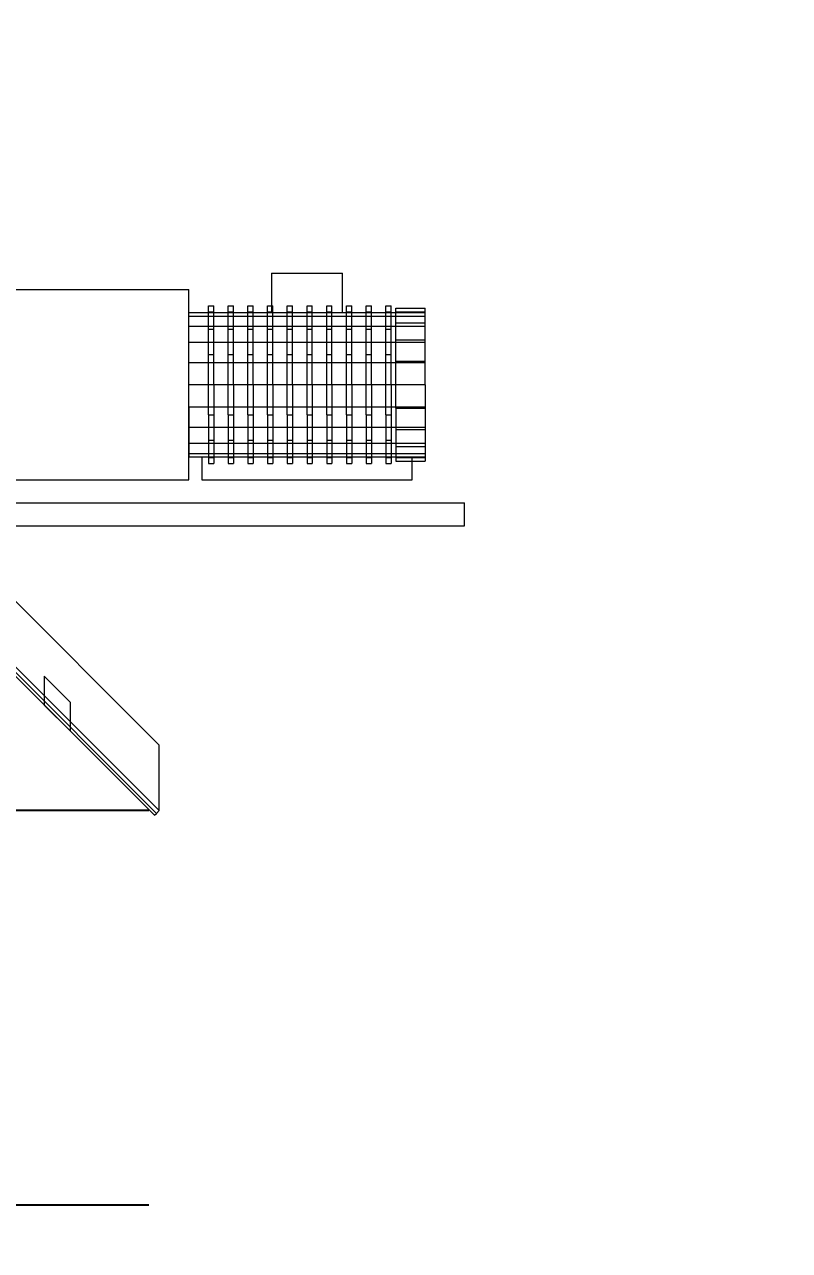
# Model space of a CAD drawing. Header units: millimetres. Extents: x -191664 to 191490, y -197311 to 10263.
# Drawn here: x 21265 to 22429, y -126269 to -124401 of the extents above; entities that cross this region are included whole.
import ezdxf

# ---------------------------------------------------------------- set-up
doc = ezdxf.new("R2010")
doc.units = ezdxf.units.MM
for name, color, linetype, lineweight in [('COTAS_P', 1, 'Continuous', 0), ('DET_secador_lateral', 7, 'Continuous', 0), ('R15_COTAS_TRANSPORTE_P', 1, 'Continuous', 0)]:
    doc.layers.add(name, color=color, linetype=linetype, lineweight=lineweight)
doc.dimstyles.new('PLANTA_20', dxfattribs={"dimtxt": 50, "dimasz": 30, "dimexe": 30, "dimexo": 16, "dimgap": 20, "dimtad": 1, "dimtih": 1, "dimtoh": 1, "dimdec": 1, "dimzin": 0, "dimdsep": 46, "dimcen": 0.09, "dimadec": 0, "dimazin": 0, "dimtfac": 1, "dimtdec": 4, "dimtofl": 0, "dimtmove": 0, "dimatfit": 3, "dimfxl": 1, "dimtolj": 1, "dimtzin": 0, "dimarcsym": 0})

# ---------------------------------------------------------------- blocks, each defined once
blk = doc.blocks.new('*D90')
at = {"layer": 'COTAS_P', "color": 0, "lineweight": -2, "transparency": 16777216}
for p, q in [((21453.7, -125599), (21139.7, -125599)), ((21169.7, -126170), (21169.7, -125629)), ((21453.7, -126200), (21139.7, -126200))]:
    blk.add_line(p, q, dxfattribs=at)
at = {"layer": 'COTAS_P', "color": 0, "transparency": 16777216}
for points in [[(21164.7, -125629), (21174.7, -125629), (21169.7, -125599)], [(21164.7, -126170), (21174.7, -126170), (21169.7, -126200)]]:
    blk.add_solid(points, dxfattribs=at)
at = {"layer": 'Defpoints', "color": 0, "transparency": 16777216}
for p in [(21169.7, -125599), (21469.7, -125599), (21469.7, -126200)]:
    blk.add_point(p, dxfattribs=at)
blk = doc.blocks.new('*D133')
at = {"layer": 'Defpoints', "color": 0, "transparency": 16777216}
for p in [(439.7, -194148), (217.9, -194406.1), (-500, -194490), (-500, -194490), (500, -194490)]:
    blk.add_point(p, dxfattribs=at)
at = {"layer": 'R15_COTAS_TRANSPORTE_P', "color": 0, "lineweight": -2, "transparency": 16777216}
blk.add_arc((-500, -194490), 722.8, 2.3783, 17.6217, dxfattribs=at)
at = {"layer": 'R15_COTAS_TRANSPORTE_P', "color": 0, "transparency": 16777216}
for points in [[(184.1, -194272.8), (193.6, -194269.6), (179.2, -194242.8)], [(227.1, -194459.9), (217.2, -194460.1), (222.8, -194490)]]:
    blk.add_solid(points, dxfattribs=at)

msp = doc.modelspace()

# ---------------------------------------------------------------- linework, layer by layer
at = {"layer": 'DET_secador_lateral', "color": 142, "true_color": 0x159eb4}
for p, q in [((21640.71, -124780), (21748.71, -124780)), ((21640.71, -124780), (21640.71, -124840)), ((21748.71, -124840), (21748.71, -124780)), ((21234.71, -124805), (21514.71, -124805)), ((21514.71, -125095), (21514.71, -124805)), ((21544.71, -124839.23), (21544.71, -124830.1)), ((21544.71, -124830.1), (21552.71, -124830.1)), ((21552.71, -124839.23), (21552.71, -124830.1)), ((21574.71, -124839.23), (21574.71, -124830.1)), ((21574.71, -124830.1), (21582.71, -124830.1)), ((21582.71, -124839.23), (21582.71, -124830.1)), ((21604.71, -124839.23), (21604.71, -124830.1)), ((21604.71, -124830.1), (21612.71, -124830.1)), ((21612.71, -124839.23), (21612.71, -124830.1)), ((21634.71, -124839.23), (21634.71, -124830.1)), ((21634.71, -124830.1), (21642.71, -124830.1)), ((21642.71, -124839.23), (21642.71, -124830.1)), ((21664.71, -124839.23), (21664.71, -124830.1)), ((21664.71, -124830.1), (21672.71, -124830.1)), ((21672.71, -124839.23), (21672.71, -124830.1)), ((21694.71, -124839.23), (21694.71, -124830.1)), ((21694.71, -124830.1), (21702.71, -124830.1)), ((21702.71, -124839.23), (21702.71, -124830.1)), ((21724.71, -124839.23), (21724.71, -124830.1)), ((21724.71, -124830.1), (21732.71, -124830.1)), ((21732.71, -124839.23), (21732.71, -124830.1)), ((21754.71, -124839.23), (21754.71, -124830.1)), ((21754.71, -124830.1), (21762.71, -124830.1)), ((21762.71, -124839.23), (21762.71, -124830.1)), ((21784.71, -124839.23), (21784.71, -124830.1)), ((21784.71, -124830.1), (21792.71, -124830.1)), ((21792.71, -124839.23), (21792.71, -124830.1)), ((21814.71, -124839.23), (21814.71, -124830.1)), ((21814.71, -124830.1), (21822.71, -124830.1)), ((21822.71, -124839.23), (21822.71, -124830.1)), ((21514.71, -124845.38), (21514.71, -124840)), ((21514.71, -124840), (21874.71, -124840)), ((21514.71, -124861.01), (21514.71, -124845.38)), ((21514.71, -124845.38), (21874.71, -124845.38)), ((21544.71, -124865.22), (21544.71, -124839.23)), ((21544.71, -124839.23), (21552.71, -124839.23)), ((21552.71, -124865.22), (21552.71, -124839.23)), ((21574.71, -124865.22), (21574.71, -124839.23)), ((21574.71, -124839.23), (21582.71, -124839.23)), ((21582.71, -124865.22), (21582.71, -124839.23)), ((21604.71, -124865.22), (21604.71, -124839.23)), ((21604.71, -124839.23), (21612.71, -124839.23)), ((21612.71, -124865.22), (21612.71, -124839.23)), ((21634.71, -124865.22), (21634.71, -124839.23)), ((21634.71, -124839.23), (21642.71, -124839.23)), ((21640.71, -124840), (21748.71, -124840)), ((21642.71, -124865.22), (21642.71, -124839.23)), ((21664.71, -124865.22), (21664.71, -124839.23)), ((21664.71, -124839.23), (21672.71, -124839.23)), ((21672.71, -124865.22), (21672.71, -124839.23)), ((21694.71, -124865.22), (21694.71, -124839.23)), ((21694.71, -124839.23), (21702.71, -124839.23)), ((21702.71, -124865.22), (21702.71, -124839.23)), ((21724.71, -124865.22), (21724.71, -124839.23)), ((21724.71, -124839.23), (21732.71, -124839.23)), ((21732.71, -124865.22), (21732.71, -124839.23)), ((21754.71, -124865.22), (21754.71, -124839.23)), ((21754.71, -124839.23), (21762.71, -124839.23)), ((21762.71, -124865.22), (21762.71, -124839.23)), ((21784.71, -124865.22), (21784.71, -124839.23)), ((21784.71, -124839.23), (21792.71, -124839.23)), ((21792.71, -124865.22), (21792.71, -124839.23)), ((21814.71, -124865.22), (21814.71, -124839.23)), ((21814.71, -124839.23), (21822.71, -124839.23)), ((21822.71, -124865.22), (21822.71, -124839.23)), ((21874.71, -124845.38), (21874.71, -124840)), ((21874.71, -124861.01), (21874.71, -124845.38)), ((21514.71, -124885.34), (21514.71, -124861.01)), ((21514.71, -124861.01), (21874.71, -124861.01)), ((21544.71, -124904.12), (21544.71, -124865.22)), ((21544.71, -124865.22), (21552.71, -124865.22)), ((21552.71, -124904.12), (21552.71, -124865.22)), ((21574.71, -124904.12), (21574.71, -124865.22)), ((21574.71, -124865.22), (21582.71, -124865.22)), ((21582.71, -124904.12), (21582.71, -124865.22)), ((21604.71, -124904.12), (21604.71, -124865.22)), ((21604.71, -124865.22), (21612.71, -124865.22)), ((21612.71, -124904.12), (21612.71, -124865.22)), ((21634.71, -124904.12), (21634.71, -124865.22)), ((21634.71, -124865.22), (21642.71, -124865.22)), ((21642.71, -124904.12), (21642.71, -124865.22)), ((21664.71, -124904.12), (21664.71, -124865.22)), ((21664.71, -124865.22), (21672.71, -124865.22)), ((21672.71, -124904.12), (21672.71, -124865.22)), ((21694.71, -124904.12), (21694.71, -124865.22)), ((21694.71, -124865.22), (21702.71, -124865.22)), ((21702.71, -124904.12), (21702.71, -124865.22)), ((21724.71, -124904.12), (21724.71, -124865.22)), ((21724.71, -124865.22), (21732.71, -124865.22)), ((21732.71, -124904.12), (21732.71, -124865.22)), ((21754.71, -124904.12), (21754.71, -124865.22)), ((21754.71, -124865.22), (21762.71, -124865.22)), ((21762.71, -124904.12), (21762.71, -124865.22)), ((21784.71, -124904.12), (21784.71, -124865.22)), ((21784.71, -124865.22), (21792.71, -124865.22)), ((21792.71, -124904.12), (21792.71, -124865.22)), ((21814.71, -124904.12), (21814.71, -124865.22)), ((21814.71, -124865.22), (21822.71, -124865.22)), ((21822.71, -124904.12), (21822.71, -124865.22)), ((21874.71, -124885.34), (21874.71, -124861.01)), ((21514.71, -124916.01), (21514.71, -124885.34)), ((21514.71, -124885.34), (21874.71, -124885.34)), ((21874.71, -124916.01), (21874.71, -124885.34)), ((21544.71, -124950), (21544.71, -124904.12)), ((21544.71, -124904.12), (21552.71, -124904.12)), ((21552.71, -124950), (21552.71, -124904.12)), ((21574.71, -124950), (21574.71, -124904.12)), ((21574.71, -124904.12), (21582.71, -124904.12)), ((21582.71, -124950), (21582.71, -124904.12)), ((21604.71, -124950), (21604.71, -124904.12)), ((21604.71, -124904.12), (21612.71, -124904.12)), ((21612.71, -124950), (21612.71, -124904.12)), ((21634.71, -124950), (21634.71, -124904.12)), ((21634.71, -124904.12), (21642.71, -124904.12)), ((21642.71, -124950), (21642.71, -124904.12)), ((21664.71, -124950), (21664.71, -124904.12)), ((21664.71, -124904.12), (21672.71, -124904.12)), ((21672.71, -124950), (21672.71, -124904.12)), ((21694.71, -124950), (21694.71, -124904.12)), ((21694.71, -124904.12), (21702.71, -124904.12)), ((21702.71, -124950), (21702.71, -124904.12)), ((21724.71, -124950), (21724.71, -124904.12)), ((21724.71, -124904.12), (21732.71, -124904.12)), ((21732.71, -124950), (21732.71, -124904.12)), ((21754.71, -124950), (21754.71, -124904.12)), ((21754.71, -124904.12), (21762.71, -124904.12)), ((21762.71, -124950), (21762.71, -124904.12)), ((21784.71, -124950), (21784.71, -124904.12)), ((21784.71, -124904.12), (21792.71, -124904.12)), ((21792.71, -124950), (21792.71, -124904.12)), ((21814.71, -124950), (21814.71, -124904.12)), ((21814.71, -124904.12), (21822.71, -124904.12)), ((21822.71, -124950), (21822.71, -124904.12)), ((21514.71, -124950), (21514.71, -124916.01)), ((21514.71, -124916.01), (21874.71, -124916.01)), ((21874.71, -124950), (21874.71, -124916.01)), ((21514.71, -124983.99), (21514.71, -124950)), ((21874.71, -124950), (21514.71, -124950)), ((21544.71, -124995.88), (21544.71, -124950)), ((21552.71, -124950), (21544.71, -124950)), ((21552.71, -124950), (21552.71, -124995.88)), ((21574.71, -124995.88), (21574.71, -124950)), ((21582.71, -124950), (21574.71, -124950)), ((21582.71, -124950), (21582.71, -124995.88)), ((21604.71, -124995.88), (21604.71, -124950)), ((21612.71, -124950), (21604.71, -124950)), ((21612.71, -124950), (21612.71, -124995.88)), ((21634.71, -124995.88), (21634.71, -124950)), ((21642.71, -124950), (21634.71, -124950)), ((21642.71, -124950), (21642.71, -124995.88)), ((21664.71, -124995.88), (21664.71, -124950)), ((21672.71, -124950), (21664.71, -124950)), ((21672.71, -124950), (21672.71, -124995.88)), ((21694.71, -124995.88), (21694.71, -124950)), ((21702.71, -124950), (21694.71, -124950)), ((21702.71, -124950), (21702.71, -124995.88)), ((21724.71, -124995.88), (21724.71, -124950)), ((21732.71, -124950), (21724.71, -124950)), ((21732.71, -124950), (21732.71, -124995.88)), ((21754.71, -124995.88), (21754.71, -124950)), ((21762.71, -124950), (21754.71, -124950)), ((21762.71, -124950), (21762.71, -124995.88)), ((21784.71, -124995.88), (21784.71, -124950)), ((21792.71, -124950), (21784.71, -124950)), ((21792.71, -124950), (21792.71, -124995.88)), ((21814.71, -124995.88), (21814.71, -124950)), ((21822.71, -124950), (21814.71, -124950)), ((21822.71, -124950), (21822.71, -124995.88)), ((21874.71, -124950), (21874.71, -124983.99)), ((21514.71, -124983.99), (21514.71, -125014.66)), ((21514.71, -124983.99), (21874.71, -124983.99)), ((21544.71, -124995.88), (21544.71, -125034.78)), ((21544.71, -124995.88), (21552.71, -124995.88)), ((21552.71, -124995.88), (21552.71, -125034.78)), ((21574.71, -124995.88), (21574.71, -125034.78)), ((21574.71, -124995.88), (21582.71, -124995.88)), ((21582.71, -124995.88), (21582.71, -125034.78)), ((21604.71, -124995.88), (21604.71, -125034.78)), ((21604.71, -124995.88), (21612.71, -124995.88)), ((21612.71, -124995.88), (21612.71, -125034.78)), ((21634.71, -124995.88), (21634.71, -125034.78)), ((21634.71, -124995.88), (21642.71, -124995.88)), ((21642.71, -124995.88), (21642.71, -125034.78)), ((21664.71, -124995.88), (21664.71, -125034.78)), ((21664.71, -124995.88), (21672.71, -124995.88)), ((21672.71, -124995.88), (21672.71, -125034.78)), ((21694.71, -124995.88), (21694.71, -125034.78)), ((21694.71, -124995.88), (21702.71, -124995.88)), ((21702.71, -124995.88), (21702.71, -125034.78)), ((21724.71, -124995.88), (21724.71, -125034.78)), ((21724.71, -124995.88), (21732.71, -124995.88)), ((21732.71, -124995.88), (21732.71, -125034.78)), ((21754.71, -124995.88), (21754.71, -125034.78)), ((21754.71, -124995.88), (21762.71, -124995.88)), ((21762.71, -124995.88), (21762.71, -125034.78)), ((21784.71, -124995.88), (21784.71, -125034.78)), ((21784.71, -124995.88), (21792.71, -124995.88)), ((21792.71, -124995.88), (21792.71, -125034.78)), ((21814.71, -124995.88), (21814.71, -125034.78)), ((21814.71, -124995.88), (21822.71, -124995.88)), ((21822.71, -124995.88), (21822.71, -125034.78)), ((21874.71, -124983.99), (21874.71, -125014.66)), ((21514.71, -125014.66), (21514.71, -125038.99)), ((21514.71, -125014.66), (21874.71, -125014.66)), ((21874.71, -125014.66), (21874.71, -125038.99)), ((21544.71, -125034.78), (21544.71, -125060.77)), ((21544.71, -125034.78), (21552.71, -125034.78)), ((21552.71, -125034.78), (21552.71, -125060.77)), ((21574.71, -125034.78), (21574.71, -125060.77)), ((21574.71, -125034.78), (21582.71, -125034.78)), ((21582.71, -125034.78), (21582.71, -125060.77)), ((21604.71, -125034.78), (21604.71, -125060.77)), ((21604.71, -125034.78), (21612.71, -125034.78)), ((21612.71, -125034.78), (21612.71, -125060.77)), ((21634.71, -125034.78), (21634.71, -125060.77)), ((21634.71, -125034.78), (21642.71, -125034.78)), ((21642.71, -125034.78), (21642.71, -125060.77)), ((21664.71, -125034.78), (21664.71, -125060.77)), ((21664.71, -125034.78), (21672.71, -125034.78)), ((21672.71, -125034.78), (21672.71, -125060.77)), ((21694.71, -125034.78), (21694.71, -125060.77)), ((21694.71, -125034.78), (21702.71, -125034.78)), ((21702.71, -125034.78), (21702.71, -125060.77)), ((21724.71, -125034.78), (21724.71, -125060.77)), ((21724.71, -125034.78), (21732.71, -125034.78)), ((21732.71, -125034.78), (21732.71, -125060.77)), ((21754.71, -125034.78), (21754.71, -125060.77)), ((21754.71, -125034.78), (21762.71, -125034.78)), ((21762.71, -125034.78), (21762.71, -125060.77)), ((21784.71, -125034.78), (21784.71, -125060.77)), ((21784.71, -125034.78), (21792.71, -125034.78)), ((21792.71, -125034.78), (21792.71, -125060.77)), ((21814.71, -125034.78), (21814.71, -125060.77)), ((21814.71, -125034.78), (21822.71, -125034.78)), ((21822.71, -125034.78), (21822.71, -125060.77)), ((21514.71, -125038.99), (21514.71, -125054.62)), ((21514.71, -125038.99), (21874.71, -125038.99)), ((21514.71, -125054.62), (21514.71, -125060)), ((21514.71, -125054.62), (21874.71, -125054.62)), ((21874.71, -125038.99), (21874.71, -125054.62)), ((21874.71, -125054.62), (21874.71, -125060)), ((21514.71, -125060), (21874.71, -125060)), ((21544.71, -125060.77), (21544.71, -125069.9)), ((21544.71, -125060.77), (21552.71, -125060.77)), ((21544.71, -125069.9), (21552.71, -125069.9)), ((21552.71, -125060.77), (21552.71, -125069.9)), ((21574.71, -125060.77), (21574.71, -125069.9)), ((21574.71, -125060.77), (21582.71, -125060.77)), ((21574.71, -125069.9), (21582.71, -125069.9)), ((21582.71, -125060.77), (21582.71, -125069.9)), ((21604.71, -125060.77), (21604.71, -125069.9)), ((21604.71, -125060.77), (21612.71, -125060.77)), ((21604.71, -125069.9), (21612.71, -125069.9)), ((21612.71, -125060.77), (21612.71, -125069.9)), ((21634.71, -125060.77), (21634.71, -125069.9)), ((21634.71, -125060.77), (21642.71, -125060.77)), ((21634.71, -125069.9), (21642.71, -125069.9)), ((21642.71, -125060.77), (21642.71, -125069.9)), ((21664.71, -125060.77), (21664.71, -125069.9)), ((21664.71, -125060.77), (21672.71, -125060.77)), ((21664.71, -125069.9), (21672.71, -125069.9)), ((21672.71, -125060.77), (21672.71, -125069.9)), ((21694.71, -125060.77), (21694.71, -125069.9)), ((21694.71, -125060.77), (21702.71, -125060.77)), ((21694.71, -125069.9), (21702.71, -125069.9)), ((21702.71, -125060.77), (21702.71, -125069.9)), ((21724.71, -125060.77), (21724.71, -125069.9)), ((21724.71, -125060.77), (21732.71, -125060.77)), ((21724.71, -125069.9), (21732.71, -125069.9)), ((21732.71, -125060.77), (21732.71, -125069.9)), ((21754.71, -125060.77), (21754.71, -125069.9)), ((21754.71, -125060.77), (21762.71, -125060.77)), ((21754.71, -125069.9), (21762.71, -125069.9)), ((21762.71, -125060.77), (21762.71, -125069.9)), ((21784.71, -125060.77), (21784.71, -125069.9)), ((21784.71, -125060.77), (21792.71, -125060.77)), ((21784.71, -125069.9), (21792.71, -125069.9)), ((21792.71, -125060.77), (21792.71, -125069.9)), ((21814.71, -125060.77), (21814.71, -125069.9)), ((21814.71, -125060.77), (21822.71, -125060.77)), ((21814.71, -125069.9), (21822.71, -125069.9)), ((21822.71, -125060.77), (21822.71, -125069.9)), ((21234.71, -125095), (21514.71, -125095))]:
    msp.add_line(p, q, dxfattribs=at)
at = {"layer": 'DET_secador_lateral', "color": 129, "true_color": 0x304542}
for p, q in [((21829.71, -124839.11), (21829.71, -124833.4)), ((21829.71, -124833.4), (21874.71, -124833.4)), ((21829.71, -124855.67), (21829.71, -124839.11)), ((21829.71, -124839.11), (21874.71, -124839.11)), ((21874.71, -124839.11), (21874.71, -124833.4)), ((21874.71, -124855.67), (21874.71, -124839.11)), ((21829.71, -124881.46), (21829.71, -124855.67)), ((21829.71, -124855.67), (21874.71, -124855.67)), ((21874.71, -124881.46), (21874.71, -124855.67)), ((21829.71, -124913.97), (21829.71, -124881.46)), ((21829.71, -124881.46), (21874.71, -124881.46)), ((21874.71, -124913.97), (21874.71, -124881.46)), ((21829.71, -124950), (21829.71, -124913.97)), ((21829.71, -124913.97), (21874.71, -124913.97)), ((21874.71, -124950), (21874.71, -124913.97)), ((21829.71, -124986.03), (21829.71, -124950)), ((21874.71, -124950), (21829.71, -124950)), ((21874.71, -124950), (21874.71, -124986.03)), ((21829.71, -124986.03), (21829.71, -125018.54)), ((21829.71, -124986.03), (21874.71, -124986.03)), ((21874.71, -124986.03), (21874.71, -125018.54)), ((21829.71, -125018.54), (21829.71, -125044.33)), ((21829.71, -125018.54), (21874.71, -125018.54)), ((21874.71, -125018.54), (21874.71, -125044.33)), ((21829.71, -125044.33), (21829.71, -125060.89)), ((21829.71, -125044.33), (21874.71, -125044.33)), ((21874.71, -125044.33), (21874.71, -125060.89)), ((21829.71, -125060.89), (21829.71, -125066.6)), ((21829.71, -125060.89), (21874.71, -125060.89)), ((21829.71, -125066.6), (21874.71, -125066.6)), ((21874.71, -125060.89), (21874.71, -125066.6))]:
    msp.add_line(p, q, dxfattribs=at)
at = {"layer": 'DET_secador_lateral', "color": 253, "true_color": 0x8d9da5}
for p, q in [((21469.71, -125499), (20964.71, -124994)), ((20964.71, -125102.49), (21465.47, -125603.24)), ((20964.71, -125108.14), (21462.64, -125606.07)), ((21334.71, -125434), (21294.71, -125394)), ((21294.71, -125394), (21294.71, -125438.14)), ((21294.71, -125438.14), (21334.71, -125478.14)), ((21334.71, -125478.14), (21334.71, -125434)), ((21469.71, -125599), (21469.71, -125499)), ((21462.64, -125606.07), (21465.47, -125603.24))]:
    msp.add_line(p, q, dxfattribs=at)
at = {"layer": 'DET_secador_lateral', "color": 251, "true_color": 0x536a64}
for p, q in [((21534.71, -125060), (21854.71, -125060)), ((21534.71, -125060), (21534.71, -125095)), ((21854.71, -125095), (21854.71, -125060)), ((21534.71, -125095), (21854.71, -125095)), ((21134.71, -125130), (21934.71, -125130)), ((21934.71, -125165), (21934.71, -125130)), ((21134.71, -125165), (21934.71, -125165))]:
    msp.add_line(p, q, dxfattribs=at)
at = {"layer": 'DET_secador_lateral', "color": 9, "true_color": 0xc6ccbd}
for p in [(20964.71, -125094), (21465.47, -125603.24)]:
    msp.add_line(p, (21469.71, -125599), dxfattribs=at)

# ---------------------------------------------------------------- dimensions: what is measured, and where the dimension line sits
at = {"layer": 'COTAS_P'}
dim = msp.add_aligned_dim(p1=(21469.71, -126200), p2=(21469.71, -125599), distance=300, text='<> P', dimstyle='PLANTA_20', dxfattribs=at)
dim.commit()
dim.dimension.update_dxf_attribs({"geometry": '*D90', "text_midpoint": (21169.71, -125899.5)})
at = {"layer": 'R15_COTAS_TRANSPORTE_P'}
dim = msp.add_angular_dim_2l(base=(217.89, -194406.09), line1=((-500, -194490), (500, -194490)), line2=((-500, -194490), (439.69, -194147.98)), dimstyle='PLANTA_20', dxfattribs=at)
dim.commit()
dim.dimension.update_dxf_attribs({"geometry": '*D133', "text_midpoint": (191490.46, -33543.69)})

doc.saveas('drawing.dxf')
